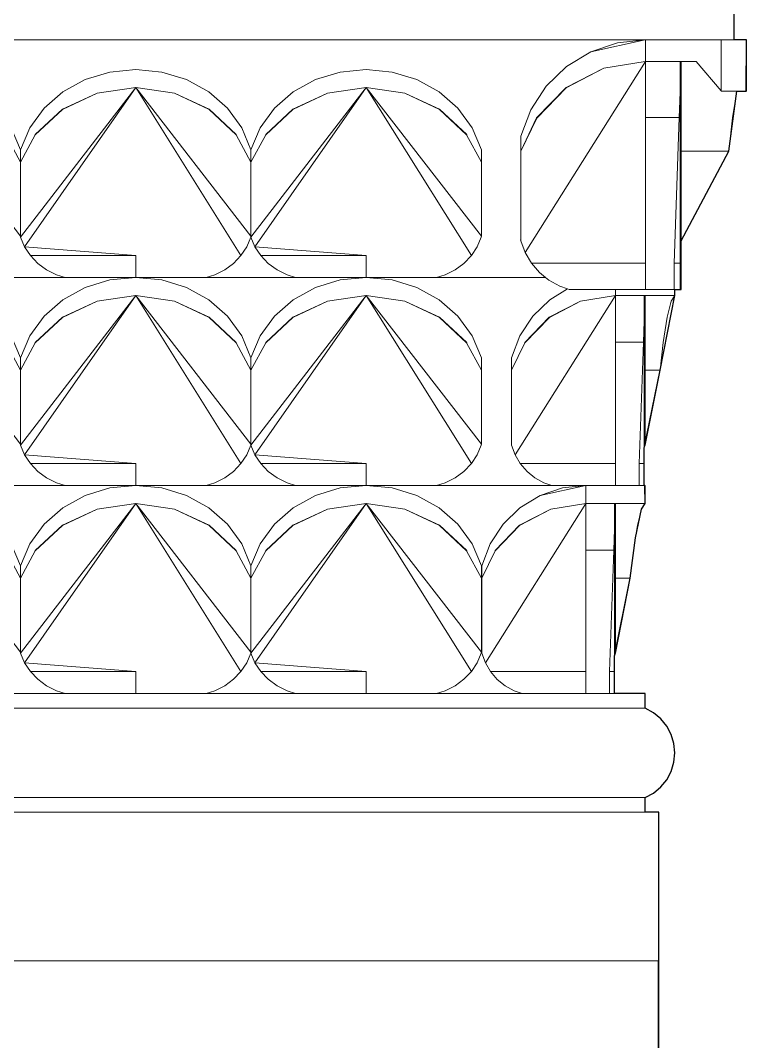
# Model space of a CAD drawing. Header units: millimetres. Extents: x -667 to -468, y -723 to -475.
# Drawn here: x -604.1835 to -603.988, y -493.4347 to -493.1597 of the extents above; entities that cross this region are included whole.
import ezdxf

# ---------------------------------------------------------------- set-up
doc = ezdxf.new("R2010")
doc.units = ezdxf.units.MM
doc.layers.get('0').update_dxf_attribs({"lineweight": 9})
doc.layers.add('dinding', color=36, linetype='Continuous', lineweight=9)

msp = doc.modelspace()

# ---------------------------------------------------------------- linework, layer by layer
at = {"lineweight": 30}
msp.add_lwpolyline([(-604.01176, -494.44493), (-604.01165, -493.37293), (-604.01529, -493.37293), (-604.01529, -493.36893), (-604.01305, -493.36773), (-604.01108, -493.36611), (-604.00947, -493.36414), (-604.00827, -493.3619), (-604.00754, -493.35946), (-604.00729, -493.35693), (-604.00754, -493.3544), (-604.00827, -493.35196), (-604.00947, -493.34972), (-604.01108, -493.34775), (-604.01305, -493.34613), (-604.01529, -493.34493), (-604.01529, -493.34093), (-604.02355, -493.34093), (-604.02354, -493.33089), (-604.01929, -493.30991), (-604.01791, -493.29907), (-604.01627, -493.29128), (-604.01529, -493.28979), (-604.01534, -493.28493), (-604.01558, -493.28493), (-604.01554, -493.2749), (-604.01129, -493.25391), (-604.00729, -493.23379), (-604.00729, -493.23213), (-604.0056, -493.23213), (-604.0056, -493.21909), (-603.99279, -493.19491), (-603.99064, -493.17876), (-603.98806, -493.17876), (-603.98799, -493.16493), (-603.99129, -493.16493), (-603.99129, -493.14893)], dxfattribs=at)
at = {"layer": 'dinding'}
for p, q in [((-603.99129, -493.16493), (-603.99129, -493.14893)), ((-604.01529, -493.16493), (-604.35126, -493.16494)), ((-604.02996, -493.16818), (-604.01529, -493.16493)), ((-604.02276, -493.16574), (-604.02996, -493.16818)), ((-604.01529, -493.16493), (-604.02276, -493.16574)), ((-604.01529, -493.16493), (-604.01526, -493.16493)), ((-604.01526, -493.16493), (-604.01521, -493.16493)), ((-604.01521, -493.16493), (-604.01519, -493.17076)), ((-604.01521, -493.16493), (-603.99489, -493.16493)), ((-603.99489, -493.16493), (-603.99482, -493.16493)), ((-603.99479, -493.16493), (-603.99482, -493.16493)), ((-603.99479, -493.16493), (-603.99468, -493.16493)), ((-603.99479, -493.1787), (-603.99479, -493.16493)), ((-603.99468, -493.16493), (-603.99158, -493.16493)), ((-603.99158, -493.16493), (-603.99129, -493.16493)), ((-603.99129, -493.16493), (-603.98806, -493.16493)), ((-603.98806, -493.16493), (-603.98799, -493.16493)), ((-603.98799, -493.16493), (-603.98799, -493.17875)), ((-604.02996, -493.16818), (-604.03645, -493.17214)), ((-604.15243, -493.17293), (-604.15942, -493.17361)), ((-604.14545, -493.17361), (-604.15243, -493.17293)), ((-604.0904, -493.17293), (-604.09739, -493.17361)), ((-604.08342, -493.17361), (-604.0904, -493.17293)), ((-604.04763, -493.22219), (-604.01519, -493.17076)), ((-604.03645, -493.17214), (-604.04192, -493.17742)), ((-604.02646, -493.17255), (-604.03658, -493.1778)), ((-604.02644, -493.17257), (-604.03655, -493.17784)), ((-604.01529, -493.17077), (-604.02646, -493.17255)), ((-604.01529, -493.17077), (-604.02644, -493.17257)), ((-604.01529, -493.17077), (-604.01529, -493.17074)), ((-604.01519, -493.17076), (-604.01529, -493.17077)), ((-604.01519, -493.17076), (-604.0152, -493.17862)), ((-604.00588, -493.17076), (-604.01519, -493.17076)), ((-604.00559, -493.17077), (-604.00589, -493.17843)), ((-604.00588, -493.17076), (-604.00588, -493.17758)), ((-604.00559, -493.17077), (-604.00588, -493.17076)), ((-604.00588, -493.18582), (-604.00559, -493.17077)), ((-604.00162, -493.17076), (-604.00559, -493.17077)), ((-604.00559, -493.17077), (-604.00559, -493.19491)), ((-604.00159, -493.17076), (-604.00162, -493.17076)), ((-603.99482, -493.1787), (-604.00159, -493.17076)), ((-604.16607, -493.17564), (-604.17206, -493.17894)), ((-604.15942, -493.17361), (-604.16607, -493.17564)), ((-604.1388, -493.17564), (-604.14545, -493.17361)), ((-604.13281, -493.17894), (-604.1388, -493.17564)), ((-604.10404, -493.17564), (-604.11002, -493.17894)), ((-604.09739, -493.17361), (-604.10404, -493.17564)), ((-604.07677, -493.17564), (-604.08342, -493.17361)), ((-604.07078, -493.17894), (-604.07677, -493.17564)), ((-604.21447, -493.17779), (-604.18345, -493.21779)), ((-604.18345, -493.21806), (-604.15243, -493.17779)), ((-604.18238, -493.22065), (-604.15243, -493.17779)), ((-604.15243, -493.17779), (-604.16284, -493.17928)), ((-604.15243, -493.17779), (-604.16282, -493.1793)), ((-604.14203, -493.17928), (-604.15243, -493.17779)), ((-604.14205, -493.1793), (-604.15243, -493.17779)), ((-604.15243, -493.17779), (-604.12411, -493.22303)), ((-604.15243, -493.17779), (-604.12142, -493.21779)), ((-604.12142, -493.21806), (-604.0904, -493.17779)), ((-604.12034, -493.22065), (-604.0904, -493.17779)), ((-604.0904, -493.17779), (-604.1008, -493.17928)), ((-604.0904, -493.17779), (-604.10079, -493.1793)), ((-604.08, -493.17928), (-604.0904, -493.17779)), ((-604.08002, -493.1793), (-604.0904, -493.17779)), ((-604.0904, -493.17779), (-604.06208, -493.22303)), ((-604.0904, -493.17779), (-604.05939, -493.21779)), ((-604.04192, -493.17742), (-604.0461, -493.18377)), ((-604.03658, -493.1778), (-604.04451, -493.18599)), ((-604.03655, -493.17784), (-604.04449, -493.18601)), ((-604.00588, -493.17899), (-604.00589, -493.17843)), ((-604.17206, -493.17894), (-604.1771, -493.18334)), ((-604.16284, -493.17928), (-604.17217, -493.18366)), ((-604.16282, -493.1793), (-604.17215, -493.18369)), ((-604.16282, -493.1793), (-604.16284, -493.17928)), ((-604.14205, -493.1793), (-604.14203, -493.17928)), ((-604.13272, -493.18369), (-604.14205, -493.1793)), ((-604.1327, -493.18366), (-604.14203, -493.17928)), ((-604.12777, -493.18334), (-604.13281, -493.17894)), ((-604.11002, -493.17894), (-604.11507, -493.18334)), ((-604.1008, -493.17928), (-604.11014, -493.18366)), ((-604.10079, -493.1793), (-604.11012, -493.18369)), ((-604.10079, -493.1793), (-604.1008, -493.17928)), ((-604.08002, -493.1793), (-604.08, -493.17928)), ((-604.07069, -493.18369), (-604.08002, -493.1793)), ((-604.07066, -493.18366), (-604.08, -493.17928)), ((-604.06573, -493.18334), (-604.07078, -493.17894)), ((-604.0152, -493.17867), (-604.0152, -493.17862)), ((-604.0152, -493.18583), (-604.0152, -493.17867)), ((-604.00589, -493.17902), (-604.00615, -493.18582)), ((-604.00588, -493.17899), (-604.00589, -493.17902)), ((-604.00589, -493.17902), (-604.00588, -493.18582)), ((-603.99482, -493.17876), (-603.99482, -493.1787)), ((-603.99479, -493.17876), (-603.99482, -493.17876)), ((-603.99479, -493.17876), (-603.99479, -493.1787)), ((-603.99479, -493.17876), (-603.99064, -493.17876)), ((-603.99064, -493.17876), (-603.99179, -493.18599)), ((-603.98806, -493.17876), (-603.99064, -493.17876)), ((-603.98806, -493.17876), (-603.98799, -493.17875)), ((-604.1771, -493.18334), (-604.18096, -493.18863)), ((-604.17217, -493.18366), (-604.17949, -493.19048)), ((-604.17215, -493.18369), (-604.17948, -493.1905)), ((-604.17215, -493.18369), (-604.17217, -493.18366)), ((-604.13272, -493.18369), (-604.1327, -493.18366)), ((-604.12539, -493.1905), (-604.13272, -493.18369)), ((-604.12537, -493.19048), (-604.1327, -493.18366)), ((-604.12391, -493.18863), (-604.12777, -493.18334)), ((-604.11507, -493.18334), (-604.11893, -493.18863)), ((-604.11014, -493.18366), (-604.11746, -493.19048)), ((-604.11012, -493.18369), (-604.11744, -493.1905)), ((-604.11012, -493.18369), (-604.11014, -493.18366)), ((-604.07069, -493.18369), (-604.07066, -493.18366)), ((-604.06336, -493.1905), (-604.07069, -493.18369)), ((-604.06334, -493.19048), (-604.07066, -493.18366)), ((-604.06187, -493.18863), (-604.06573, -493.18334)), ((-604.0461, -493.18377), (-604.04879, -493.19089)), ((-604.04451, -493.18599), (-604.04879, -493.1949)), ((-604.04879, -493.1949), (-604.04449, -493.18601)), ((-604.01522, -493.22505), (-604.0152, -493.18583)), ((-604.00615, -493.18582), (-604.0152, -493.18583)), ((-604.00615, -493.18582), (-604.00752, -493.22505)), ((-604.00615, -493.18582), (-604.00588, -493.18582)), ((-604.00588, -493.18582), (-604.0059, -493.22009)), ((-603.99179, -493.18599), (-603.99279, -493.19491)), ((-604.18345, -493.19456), (-604.18594, -493.18863)), ((-604.18096, -493.18863), (-604.18345, -493.19456)), ((-604.12142, -493.19456), (-604.12391, -493.18863)), ((-604.11893, -493.18863), (-604.12142, -493.19456)), ((-604.05939, -493.19456), (-604.06187, -493.18863)), ((-604.18345, -493.19791), (-604.18742, -493.1905)), ((-604.17948, -493.1905), (-604.18345, -493.19791)), ((-604.17948, -493.1905), (-604.17949, -493.19048)), ((-604.12539, -493.1905), (-604.12537, -493.19048)), ((-604.12142, -493.19791), (-604.12539, -493.1905)), ((-604.11744, -493.1905), (-604.12142, -493.19791)), ((-604.11744, -493.1905), (-604.11746, -493.19048)), ((-604.06336, -493.1905), (-604.06334, -493.19048)), ((-604.05939, -493.19791), (-604.06336, -493.1905)), ((-604.04879, -493.1949), (-604.04879, -493.19089)), ((-604.18345, -493.19791), (-604.18345, -493.19456)), ((-604.12142, -493.19791), (-604.12142, -493.19456)), ((-604.05939, -493.19791), (-604.05939, -493.19456)), ((-604.04879, -493.1949), (-604.0488, -493.21908)), ((-603.99279, -493.19491), (-604.0056, -493.21909)), ((-604.0056, -493.21909), (-604.00559, -493.19491)), ((-604.00559, -493.19491), (-603.99279, -493.19491)), ((-604.18345, -493.21779), (-604.18345, -493.19791)), ((-604.12142, -493.21779), (-604.12142, -493.19791)), ((-604.05939, -493.21779), (-604.05939, -493.19791)), ((-604.1835, -493.21806), (-604.18345, -493.21779)), ((-604.18345, -493.21806), (-604.18348, -493.21793)), ((-604.18345, -493.21806), (-604.18345, -493.21779)), ((-604.18238, -493.22065), (-604.18345, -493.21806)), ((-604.12254, -493.22066), (-604.12147, -493.21806)), ((-604.12147, -493.21806), (-604.12142, -493.21779)), ((-604.12142, -493.21806), (-604.12145, -493.21793)), ((-604.12142, -493.21779), (-604.12142, -493.21806)), ((-604.12034, -493.22065), (-604.12142, -493.21806)), ((-604.06051, -493.22066), (-604.05944, -493.21806)), ((-604.05944, -493.21806), (-604.05939, -493.21779)), ((-604.0488, -493.21908), (-604.04886, -493.21876)), ((-604.04763, -493.22219), (-604.0488, -493.21908)), ((-604.0059, -493.22009), (-604.0056, -493.21909)), ((-604.18081, -493.22303), (-604.18238, -493.22065)), ((-604.18238, -493.22065), (-604.15246, -493.22303)), ((-604.12411, -493.22303), (-604.12254, -493.22066)), ((-604.11878, -493.22303), (-604.12034, -493.22065)), ((-604.12034, -493.22065), (-604.09043, -493.22303)), ((-604.06208, -493.22303), (-604.06051, -493.22066)), ((-604.04594, -493.22505), (-604.04763, -493.22219)), ((-604.0059, -493.22009), (-604.00591, -493.22505)), ((-604.17881, -493.22513), (-604.18081, -493.22303)), ((-604.18081, -493.22303), (-604.15246, -493.22303)), ((-604.17644, -493.22687), (-604.17881, -493.22513)), ((-604.15246, -493.22303), (-604.15246, -493.22893)), ((-604.12849, -493.22687), (-604.12611, -493.22513)), ((-604.12611, -493.22513), (-604.12411, -493.22303)), ((-604.11678, -493.22513), (-604.11878, -493.22303)), ((-604.11878, -493.22303), (-604.09043, -493.22303)), ((-604.1144, -493.22687), (-604.11678, -493.22513)), ((-604.09043, -493.22303), (-604.09043, -493.22893)), ((-604.06646, -493.22687), (-604.06408, -493.22513)), ((-604.06408, -493.22513), (-604.06208, -493.22303)), ((-604.04377, -493.22756), (-604.04594, -493.22505)), ((-604.04594, -493.22505), (-604.01522, -493.22505)), ((-604.0152, -493.23213), (-604.01522, -493.22505)), ((-604.00752, -493.22505), (-604.00752, -493.23213)), ((-604.00752, -493.22505), (-604.00591, -493.22505)), ((-604.00591, -493.22505), (-604.00591, -493.23213)), ((-604.17376, -493.22821), (-604.17644, -493.22687)), ((-604.13117, -493.22821), (-604.12849, -493.22687)), ((-604.11172, -493.22821), (-604.1144, -493.22687)), ((-604.06913, -493.22821), (-604.06646, -493.22687)), ((-604.04209, -493.22893), (-604.04377, -493.22756)), ((-604.19551, -493.22893), (-604.17145, -493.22893)), ((-604.17145, -493.22893), (-604.17376, -493.22821)), ((-604.17145, -493.22893), (-604.15246, -493.22893)), ((-604.15942, -493.22961), (-604.16607, -493.23164)), ((-604.15246, -493.22893), (-604.15942, -493.22961)), ((-604.15243, -493.22893), (-604.15246, -493.22893)), ((-604.14545, -493.22961), (-604.15243, -493.22893)), ((-604.13348, -493.22893), (-604.15243, -493.22893)), ((-604.1388, -493.23164), (-604.14545, -493.22961)), ((-604.13348, -493.22893), (-604.13117, -493.22821)), ((-604.13348, -493.22893), (-604.10941, -493.22893)), ((-604.10941, -493.22893), (-604.11172, -493.22821)), ((-604.10941, -493.22893), (-604.09043, -493.22893)), ((-604.09739, -493.22961), (-604.10404, -493.23164)), ((-604.09043, -493.22893), (-604.09739, -493.22961)), ((-604.0904, -493.22893), (-604.09043, -493.22893)), ((-604.08342, -493.22961), (-604.0904, -493.22893)), ((-604.07145, -493.22893), (-604.0904, -493.22893)), ((-604.07677, -493.23164), (-604.08342, -493.22961)), ((-604.07145, -493.22893), (-604.06913, -493.22821)), ((-604.07145, -493.22893), (-604.04209, -493.22893)), ((-604.0412, -493.22966), (-604.04209, -493.22893)), ((-604.0383, -493.23127), (-604.0412, -493.22966)), ((-604.16607, -493.23164), (-604.17206, -493.23494)), ((-604.13281, -493.23494), (-604.1388, -493.23164)), ((-604.10404, -493.23164), (-604.11002, -493.23494)), ((-604.07078, -493.23494), (-604.07677, -493.23164)), ((-604.03617, -493.232), (-604.041, -493.23494)), ((-604.03617, -493.232), (-604.0383, -493.23127)), ((-604.03579, -493.23213), (-604.03617, -493.232)), ((-604.02329, -493.23213), (-604.03579, -493.23213)), ((-604.02329, -493.23213), (-604.02329, -493.23379)), ((-604.0152, -493.23213), (-604.02329, -493.23213)), ((-604.00752, -493.23213), (-604.0152, -493.23213)), ((-604.00752, -493.23213), (-604.00729, -493.23213)), ((-604.00729, -493.23213), (-604.00729, -493.23379)), ((-604.00729, -493.23213), (-604.00591, -493.23213)), ((-604.21447, -493.23379), (-604.18345, -493.27379)), ((-604.18345, -493.27406), (-604.15243, -493.23379)), ((-604.18238, -493.27665), (-604.15243, -493.23379)), ((-604.17206, -493.23494), (-604.1771, -493.23934)), ((-604.16284, -493.23528), (-604.17217, -493.23966)), ((-604.16282, -493.2353), (-604.17215, -493.23969)), ((-604.15243, -493.23379), (-604.16284, -493.23528)), ((-604.16282, -493.2353), (-604.16284, -493.23528)), ((-604.15243, -493.23379), (-604.16282, -493.2353)), ((-604.14203, -493.23528), (-604.15243, -493.23379)), ((-604.14205, -493.2353), (-604.15243, -493.23379)), ((-604.15243, -493.23379), (-604.12411, -493.27903)), ((-604.15243, -493.23379), (-604.12142, -493.27379)), ((-604.14205, -493.2353), (-604.14203, -493.23528)), ((-604.13272, -493.23969), (-604.14205, -493.2353)), ((-604.1327, -493.23966), (-604.14203, -493.23528)), ((-604.12777, -493.23934), (-604.13281, -493.23494)), ((-604.12142, -493.27406), (-604.0904, -493.23379)), ((-604.12034, -493.27665), (-604.0904, -493.23379)), ((-604.11002, -493.23494), (-604.11507, -493.23934)), ((-604.1008, -493.23528), (-604.11014, -493.23966)), ((-604.10079, -493.2353), (-604.11012, -493.23969)), ((-604.0904, -493.23379), (-604.1008, -493.23528)), ((-604.10079, -493.2353), (-604.1008, -493.23528)), ((-604.0904, -493.23379), (-604.10079, -493.2353)), ((-604.08, -493.23528), (-604.0904, -493.23379)), ((-604.08002, -493.2353), (-604.0904, -493.23379)), ((-604.0904, -493.23379), (-604.06208, -493.27903)), ((-604.0904, -493.23379), (-604.05939, -493.27379)), ((-604.08002, -493.2353), (-604.08, -493.23528)), ((-604.07069, -493.23969), (-604.08002, -493.2353)), ((-604.07066, -493.23966), (-604.08, -493.23528)), ((-604.06573, -493.23934), (-604.07078, -493.23494)), ((-604.05033, -493.27666), (-604.02329, -493.23379)), ((-604.041, -493.23494), (-604.04556, -493.23934)), ((-604.03268, -493.23528), (-604.04111, -493.23966)), ((-604.03266, -493.2353), (-604.04109, -493.23969)), ((-604.02329, -493.23379), (-604.03268, -493.23528)), ((-604.02329, -493.23379), (-604.03266, -493.2353)), ((-604.01553, -493.23379), (-604.02329, -493.23379)), ((-604.02329, -493.23936), (-604.02329, -493.23379)), ((-604.01553, -493.23379), (-604.01553, -493.23947)), ((-604.01529, -493.23379), (-604.01553, -493.23379)), ((-604.01529, -493.23379), (-604.01553, -493.24019)), ((-604.01552, -493.24634), (-604.01529, -493.23379)), ((-604.00729, -493.23379), (-604.01529, -493.23379)), ((-604.01529, -493.23379), (-604.01529, -493.25391)), ((-604.00827, -493.23528), (-604.00936, -493.23966)), ((-604.00729, -493.23379), (-604.00827, -493.23528)), ((-604.1771, -493.23934), (-604.18096, -493.24463)), ((-604.17217, -493.23966), (-604.17949, -493.24648)), ((-604.17215, -493.23969), (-604.17948, -493.2465)), ((-604.17215, -493.23969), (-604.17217, -493.23966)), ((-604.13272, -493.23969), (-604.1327, -493.23966)), ((-604.12539, -493.2465), (-604.13272, -493.23969)), ((-604.12537, -493.24648), (-604.1327, -493.23966)), ((-604.12391, -493.24463), (-604.12777, -493.23934)), ((-604.11507, -493.23934), (-604.11893, -493.24463)), ((-604.11014, -493.23966), (-604.11746, -493.24648)), ((-604.11012, -493.23969), (-604.11744, -493.2465)), ((-604.11012, -493.23969), (-604.11014, -493.23966)), ((-604.07069, -493.23969), (-604.07066, -493.23966)), ((-604.06336, -493.2465), (-604.07069, -493.23969)), ((-604.06334, -493.24648), (-604.07066, -493.23966)), ((-604.06187, -493.24463), (-604.06573, -493.23934)), ((-604.04556, -493.23934), (-604.04904, -493.24463)), ((-604.04111, -493.23966), (-604.04772, -493.24648)), ((-604.04109, -493.23969), (-604.0477, -493.2465)), ((-604.02329, -493.23936), (-604.02329, -493.24034)), ((-604.02329, -493.24038), (-604.02329, -493.24034)), ((-604.02329, -493.24465), (-604.02329, -493.24038)), ((-604.01553, -493.24067), (-604.01575, -493.24634)), ((-604.01553, -493.24065), (-604.01553, -493.24019)), ((-604.01553, -493.24065), (-604.01553, -493.24067)), ((-604.01553, -493.24067), (-604.01552, -493.24634)), ((-604.00936, -493.23966), (-604.01045, -493.24648)), ((-604.18345, -493.25391), (-604.18742, -493.2465)), ((-604.18345, -493.25056), (-604.18594, -493.24463)), ((-604.18096, -493.24463), (-604.18345, -493.25056)), ((-604.17948, -493.2465), (-604.18345, -493.25391)), ((-604.17948, -493.2465), (-604.17949, -493.24648)), ((-604.12539, -493.2465), (-604.12537, -493.24648)), ((-604.12142, -493.25391), (-604.12539, -493.2465)), ((-604.12142, -493.25056), (-604.12391, -493.24463)), ((-604.11893, -493.24463), (-604.12142, -493.25056)), ((-604.11744, -493.2465), (-604.12142, -493.25391)), ((-604.11744, -493.2465), (-604.11746, -493.24648)), ((-604.06336, -493.2465), (-604.06334, -493.24648)), ((-604.05939, -493.25391), (-604.06336, -493.2465)), ((-604.05939, -493.25056), (-604.06187, -493.24463)), ((-604.04904, -493.24463), (-604.05129, -493.25056)), ((-604.0477, -493.2465), (-604.05129, -493.25391)), ((-604.04772, -493.24648), (-604.0477, -493.2465)), ((-604.02329, -493.24635), (-604.02329, -493.24465)), ((-604.01575, -493.24634), (-604.02329, -493.24635)), ((-604.02329, -493.24635), (-604.02329, -493.27903)), ((-604.01575, -493.24634), (-604.01689, -493.27904)), ((-604.01575, -493.24634), (-604.01552, -493.24634)), ((-604.01552, -493.24634), (-604.01552, -493.27482)), ((-604.01045, -493.24648), (-604.01129, -493.25391)), ((-604.18345, -493.25391), (-604.18345, -493.25056)), ((-604.12142, -493.25391), (-604.12142, -493.25056)), ((-604.05939, -493.25391), (-604.05939, -493.25056)), ((-604.05129, -493.25391), (-604.05129, -493.25056)), ((-604.18345, -493.27379), (-604.18345, -493.25391)), ((-604.12142, -493.27379), (-604.12142, -493.25391)), ((-604.05939, -493.27379), (-604.05939, -493.25391)), ((-604.05129, -493.25391), (-604.05129, -493.27406)), ((-604.01529, -493.25391), (-604.01129, -493.25391)), ((-604.01129, -493.25391), (-604.01529, -493.27406)), ((-604.01529, -493.25391), (-604.01529, -493.27406)), ((-604.1835, -493.27406), (-604.18345, -493.27379)), ((-604.18345, -493.27406), (-604.18348, -493.27393)), ((-604.18345, -493.27379), (-604.18345, -493.27406)), ((-604.18238, -493.27665), (-604.18345, -493.27406)), ((-604.12254, -493.27666), (-604.12147, -493.27406)), ((-604.12147, -493.27406), (-604.12142, -493.27379)), ((-604.12142, -493.27406), (-604.12145, -493.27393)), ((-604.12142, -493.27379), (-604.12142, -493.27406)), ((-604.12034, -493.27665), (-604.12142, -493.27406)), ((-604.06051, -493.27666), (-604.05944, -493.27406)), ((-604.05944, -493.27406), (-604.05939, -493.27379)), ((-604.05033, -493.27666), (-604.05129, -493.27406)), ((-604.02329, -493.27406), (-604.02329, -493.27379)), ((-604.02329, -493.27406), (-604.02329, -493.27379)), ((-604.01554, -493.2749), (-604.01552, -493.27482)), ((-604.01552, -493.27482), (-604.01529, -493.27406)), ((-604.18081, -493.27903), (-604.18238, -493.27665)), ((-604.18238, -493.27665), (-604.15246, -493.27903)), ((-604.12411, -493.27903), (-604.12254, -493.27666)), ((-604.11878, -493.27903), (-604.12034, -493.27665)), ((-604.12034, -493.27665), (-604.09043, -493.27903)), ((-604.06208, -493.27903), (-604.06051, -493.27666)), ((-604.05033, -493.27666), (-604.04891, -493.27903)), ((-604.01554, -493.2749), (-604.01555, -493.27904)), ((-604.01554, -493.2749), (-604.01552, -493.27903)), ((-604.17881, -493.28113), (-604.18081, -493.27903)), ((-604.18081, -493.27903), (-604.15246, -493.27903)), ((-604.15246, -493.27903), (-604.15246, -493.28493)), ((-604.12611, -493.28113), (-604.12411, -493.27903)), ((-604.11678, -493.28113), (-604.11878, -493.27903)), ((-604.11878, -493.27903), (-604.09043, -493.27903)), ((-604.09043, -493.27903), (-604.09043, -493.28493)), ((-604.06408, -493.28113), (-604.06208, -493.27903)), ((-604.0471, -493.28113), (-604.04891, -493.27903)), ((-604.04891, -493.27903), (-604.02329, -493.27903)), ((-604.02329, -493.28493), (-604.02329, -493.27903)), ((-604.01689, -493.27904), (-604.01689, -493.28493)), ((-604.01689, -493.27904), (-604.01555, -493.27904)), ((-604.01555, -493.27904), (-604.01555, -493.28493)), ((-604.01552, -493.28493), (-604.01555, -493.27904)), ((-604.01552, -493.27903), (-604.01552, -493.28493)), ((-604.17644, -493.28287), (-604.17881, -493.28113)), ((-604.17376, -493.28422), (-604.17644, -493.28287)), ((-604.13117, -493.28422), (-604.12849, -493.28287)), ((-604.12849, -493.28287), (-604.12611, -493.28113)), ((-604.1144, -493.28287), (-604.11678, -493.28113)), ((-604.11172, -493.28422), (-604.1144, -493.28287)), ((-604.06913, -493.28422), (-604.06646, -493.28287)), ((-604.06646, -493.28287), (-604.06408, -493.28113)), ((-604.04496, -493.28287), (-604.0471, -493.28113)), ((-604.04254, -493.28422), (-604.04496, -493.28287)), ((-604.19551, -493.28493), (-604.17145, -493.28493)), ((-604.17145, -493.28493), (-604.17376, -493.28422)), ((-604.15246, -493.28493), (-604.17145, -493.28493)), ((-604.15942, -493.28561), (-604.16607, -493.28764)), ((-604.15246, -493.28493), (-604.15942, -493.28561)), ((-604.15243, -493.28493), (-604.15246, -493.28493)), ((-604.14545, -493.28561), (-604.15243, -493.28493)), ((-604.13348, -493.28493), (-604.15243, -493.28493)), ((-604.1388, -493.28764), (-604.14545, -493.28561)), ((-604.13348, -493.28493), (-604.13117, -493.28422)), ((-604.13348, -493.28493), (-604.10941, -493.28493)), ((-604.10941, -493.28493), (-604.11172, -493.28422)), ((-604.09043, -493.28493), (-604.10941, -493.28493)), ((-604.09739, -493.28561), (-604.10404, -493.28764)), ((-604.09043, -493.28493), (-604.09739, -493.28561)), ((-604.0904, -493.28493), (-604.09043, -493.28493)), ((-604.08342, -493.28561), (-604.0904, -493.28493)), ((-604.07145, -493.28493), (-604.0904, -493.28493)), ((-604.07677, -493.28764), (-604.08342, -493.28561)), ((-604.07145, -493.28493), (-604.06913, -493.28422)), ((-604.07145, -493.28493), (-604.04045, -493.28493)), ((-604.0436, -493.28764), (-604.03129, -493.28493)), ((-604.03759, -493.28561), (-604.0436, -493.28764)), ((-604.04045, -493.28493), (-604.04254, -493.28422)), ((-604.04042, -493.28493), (-604.04045, -493.28493)), ((-604.03141, -493.28493), (-604.04042, -493.28493)), ((-604.03141, -493.28493), (-604.03759, -493.28561)), ((-604.03129, -493.28493), (-604.03141, -493.28493)), ((-604.02329, -493.28493), (-604.03129, -493.28493)), ((-604.03129, -493.28493), (-604.03129, -493.28979)), ((-604.01689, -493.28493), (-604.02329, -493.28493)), ((-604.01689, -493.28493), (-604.01555, -493.28493)), ((-604.01555, -493.28493), (-604.01552, -493.28493)), ((-604.01552, -493.28493), (-604.01544, -493.28493)), ((-604.01544, -493.28493), (-604.01539, -493.28493)), ((-604.01539, -493.28493), (-604.01529, -493.28493)), ((-604.01529, -493.28979), (-604.01529, -493.28493)), ((-604.16607, -493.28764), (-604.17206, -493.29094)), ((-604.13281, -493.29094), (-604.1388, -493.28764)), ((-604.10404, -493.28764), (-604.11002, -493.29094)), ((-604.07078, -493.29094), (-604.07677, -493.28764)), ((-604.0436, -493.28764), (-604.049, -493.29094)), ((-604.21447, -493.28979), (-604.18345, -493.32979)), ((-604.18345, -493.33006), (-604.15243, -493.28979)), ((-604.18238, -493.33265), (-604.15243, -493.28979)), ((-604.17206, -493.29094), (-604.1771, -493.29534)), ((-604.16284, -493.29128), (-604.17217, -493.29566)), ((-604.16282, -493.2913), (-604.17215, -493.29569)), ((-604.15243, -493.28979), (-604.16284, -493.29128)), ((-604.16282, -493.2913), (-604.16284, -493.29128)), ((-604.15243, -493.28979), (-604.16282, -493.2913)), ((-604.14203, -493.29128), (-604.15243, -493.28979)), ((-604.14205, -493.2913), (-604.15243, -493.28979)), ((-604.15243, -493.28979), (-604.12411, -493.33503)), ((-604.15243, -493.28979), (-604.12142, -493.32979)), ((-604.14205, -493.2913), (-604.14203, -493.29128)), ((-604.13272, -493.29569), (-604.14205, -493.2913)), ((-604.1327, -493.29566), (-604.14203, -493.29128)), ((-604.12777, -493.29534), (-604.13281, -493.29094)), ((-604.12142, -493.33006), (-604.0904, -493.28979)), ((-604.12034, -493.33265), (-604.0904, -493.28979)), ((-604.11002, -493.29094), (-604.11507, -493.29534)), ((-604.1008, -493.29128), (-604.11014, -493.29566)), ((-604.10079, -493.2913), (-604.11012, -493.29569)), ((-604.0904, -493.28979), (-604.1008, -493.29128)), ((-604.10079, -493.2913), (-604.1008, -493.29128)), ((-604.0904, -493.28979), (-604.10079, -493.2913)), ((-604.08, -493.29128), (-604.0904, -493.28979)), ((-604.08002, -493.2913), (-604.0904, -493.28979)), ((-604.0904, -493.28979), (-604.06208, -493.33503)), ((-604.0904, -493.28979), (-604.05939, -493.32979)), ((-604.08002, -493.2913), (-604.08, -493.29128)), ((-604.07069, -493.29569), (-604.08002, -493.2913)), ((-604.07066, -493.29566), (-604.08, -493.29128)), ((-604.06573, -493.29534), (-604.07078, -493.29094)), ((-604.05832, -493.33265), (-604.03129, -493.28979)), ((-604.049, -493.29094), (-604.05356, -493.29534)), ((-604.04068, -493.29128), (-604.04911, -493.29566)), ((-604.04066, -493.2913), (-604.04909, -493.29569)), ((-604.03129, -493.28979), (-604.04068, -493.29128)), ((-604.03129, -493.28979), (-604.04066, -493.2913)), ((-604.02353, -493.28979), (-604.03129, -493.28979)), ((-604.03129, -493.29536), (-604.03129, -493.28979)), ((-604.02353, -493.28979), (-604.02353, -493.29547)), ((-604.02329, -493.28979), (-604.02353, -493.28979)), ((-604.02329, -493.28979), (-604.02353, -493.29618)), ((-604.02352, -493.30234), (-604.02329, -493.28979)), ((-604.01529, -493.28979), (-604.02329, -493.28979)), ((-604.02329, -493.28979), (-604.02329, -493.30991)), ((-604.01627, -493.29128), (-604.01736, -493.29566)), ((-604.01529, -493.28979), (-604.01627, -493.29128)), ((-604.1771, -493.29534), (-604.18096, -493.30063)), ((-604.17217, -493.29566), (-604.17949, -493.30248)), ((-604.17215, -493.29569), (-604.17948, -493.3025)), ((-604.17215, -493.29569), (-604.17217, -493.29566)), ((-604.13272, -493.29569), (-604.1327, -493.29566)), ((-604.12539, -493.3025), (-604.13272, -493.29569)), ((-604.12537, -493.30248), (-604.1327, -493.29566)), ((-604.12391, -493.30063), (-604.12777, -493.29534)), ((-604.11507, -493.29534), (-604.11893, -493.30063)), ((-604.11014, -493.29566), (-604.11746, -493.30248)), ((-604.11012, -493.29569), (-604.11744, -493.3025)), ((-604.11012, -493.29569), (-604.11014, -493.29566)), ((-604.07069, -493.29569), (-604.07066, -493.29566)), ((-604.06336, -493.3025), (-604.07069, -493.29569)), ((-604.06334, -493.30248), (-604.07066, -493.29566)), ((-604.06187, -493.30063), (-604.06573, -493.29534)), ((-604.05356, -493.29534), (-604.05704, -493.30063)), ((-604.04911, -493.29566), (-604.05572, -493.30248)), ((-604.04909, -493.29569), (-604.0557, -493.3025)), ((-604.03129, -493.29634), (-604.03129, -493.29536)), ((-604.03129, -493.29634), (-604.03129, -493.29638)), ((-604.03129, -493.30065), (-604.03129, -493.29638)), ((-604.02353, -493.29667), (-604.02375, -493.30234)), ((-604.02353, -493.29665), (-604.02353, -493.29618)), ((-604.02353, -493.29665), (-604.02353, -493.29667)), ((-604.02353, -493.29667), (-604.02352, -493.30234)), ((-604.01736, -493.29566), (-604.01845, -493.30248)), ((-604.18345, -493.30656), (-604.18594, -493.30063)), ((-604.18096, -493.30063), (-604.18345, -493.30656)), ((-604.12142, -493.30656), (-604.12391, -493.30063)), ((-604.11893, -493.30063), (-604.12142, -493.30656)), ((-604.05939, -493.30656), (-604.06187, -493.30063)), ((-604.05704, -493.30063), (-604.05929, -493.30656)), ((-604.03129, -493.30234), (-604.03129, -493.30065)), ((-604.18345, -493.30991), (-604.18742, -493.3025)), ((-604.17948, -493.3025), (-604.18345, -493.30991)), ((-604.17948, -493.3025), (-604.17949, -493.30248)), ((-604.12539, -493.3025), (-604.12537, -493.30248)), ((-604.12142, -493.30991), (-604.12539, -493.3025)), ((-604.11744, -493.3025), (-604.12142, -493.30991)), ((-604.11744, -493.3025), (-604.11746, -493.30248)), ((-604.06336, -493.3025), (-604.06334, -493.30248)), ((-604.05939, -493.30991), (-604.06336, -493.3025)), ((-604.0557, -493.3025), (-604.05929, -493.30991)), ((-604.05572, -493.30248), (-604.0557, -493.3025)), ((-604.02375, -493.30234), (-604.03129, -493.30234)), ((-604.03129, -493.30234), (-604.03129, -493.33503)), ((-604.02375, -493.30234), (-604.02489, -493.33503)), ((-604.02375, -493.30234), (-604.02352, -493.30234)), ((-604.02352, -493.30234), (-604.02354, -493.33089)), ((-604.01845, -493.30248), (-604.01929, -493.30991)), ((-604.18345, -493.30991), (-604.18345, -493.30656)), ((-604.12142, -493.30991), (-604.12142, -493.30656)), ((-604.05939, -493.30991), (-604.05939, -493.30656)), ((-604.05929, -493.30991), (-604.05929, -493.30656)), ((-604.18345, -493.32979), (-604.18345, -493.30991)), ((-604.12142, -493.32979), (-604.12142, -493.30991)), ((-604.05939, -493.32979), (-604.05939, -493.30991)), ((-604.05929, -493.30991), (-604.05929, -493.33006)), ((-604.02329, -493.30991), (-604.01929, -493.30991)), ((-604.01929, -493.30991), (-604.02329, -493.33006)), ((-604.01929, -493.30991), (-604.02329, -493.32979)), ((-604.02329, -493.32979), (-604.02329, -493.30991)), ((-604.1835, -493.33006), (-604.18345, -493.32979)), ((-604.18345, -493.33006), (-604.18345, -493.32979)), ((-604.12147, -493.33006), (-604.12142, -493.32979)), ((-604.12142, -493.33006), (-604.12142, -493.32979)), ((-604.05944, -493.33006), (-604.05939, -493.32979)), ((-604.05929, -493.33006), (-604.05934, -493.32979)), ((-604.03129, -493.33006), (-604.03129, -493.32979)), ((-604.03129, -493.33006), (-604.03129, -493.32979)), ((-604.03129, -493.33006), (-604.03129, -493.32979)), ((-604.03129, -493.33006), (-604.03129, -493.32979)), ((-604.02329, -493.33006), (-604.02329, -493.32979)), ((-604.18345, -493.33006), (-604.18348, -493.32993)), ((-604.18238, -493.33265), (-604.18345, -493.33006)), ((-604.12254, -493.33265), (-604.12147, -493.33006)), ((-604.12142, -493.33006), (-604.12145, -493.32993)), ((-604.12034, -493.33265), (-604.12142, -493.33006)), ((-604.06051, -493.33265), (-604.05944, -493.33006)), ((-604.05832, -493.33265), (-604.05929, -493.33006)), ((-604.02354, -493.33089), (-604.02355, -493.33503)), ((-604.02354, -493.33089), (-604.02329, -493.33006)), ((-604.18081, -493.33503), (-604.18238, -493.33265)), ((-604.18238, -493.33265), (-604.15246, -493.33503)), ((-604.17881, -493.33712), (-604.18081, -493.33503)), ((-604.18081, -493.33503), (-604.15246, -493.33503)), ((-604.15246, -493.33503), (-604.15246, -493.34093)), ((-604.12611, -493.33712), (-604.12411, -493.33503)), ((-604.12411, -493.33503), (-604.12254, -493.33265)), ((-604.11878, -493.33503), (-604.12034, -493.33265)), ((-604.12034, -493.33265), (-604.09043, -493.33503)), ((-604.11678, -493.33712), (-604.11878, -493.33503)), ((-604.11878, -493.33503), (-604.09043, -493.33503)), ((-604.09043, -493.33503), (-604.09043, -493.34093)), ((-604.06408, -493.33712), (-604.06208, -493.33503)), ((-604.06208, -493.33503), (-604.06051, -493.33265)), ((-604.05691, -493.33503), (-604.05832, -493.33265)), ((-604.0551, -493.33713), (-604.05691, -493.33503)), ((-604.05691, -493.33503), (-604.03129, -493.33503)), ((-604.03129, -493.34093), (-604.03129, -493.33503)), ((-604.02489, -493.33503), (-604.02489, -493.34093)), ((-604.02489, -493.33503), (-604.02355, -493.33503)), ((-604.02355, -493.33503), (-604.02355, -493.34093)), ((-604.17644, -493.33887), (-604.17881, -493.33712)), ((-604.12849, -493.33887), (-604.12611, -493.33712)), ((-604.1144, -493.33887), (-604.11678, -493.33712)), ((-604.06646, -493.33887), (-604.06408, -493.33712)), ((-604.05296, -493.33887), (-604.0551, -493.33713)), ((-604.17376, -493.34021), (-604.17644, -493.33887)), ((-604.17145, -493.34093), (-604.17376, -493.34021)), ((-604.13348, -493.34093), (-604.13117, -493.34021)), ((-604.13117, -493.34021), (-604.12849, -493.33887)), ((-604.11172, -493.34021), (-604.1144, -493.33887)), ((-604.10941, -493.34093), (-604.11172, -493.34021)), ((-604.07145, -493.34093), (-604.06913, -493.34021)), ((-604.06913, -493.34021), (-604.06646, -493.33887)), ((-604.05054, -493.34021), (-604.05296, -493.33887)), ((-604.04845, -493.34093), (-604.05054, -493.34021)), ((-604.19551, -493.34093), (-604.17145, -493.34093)), ((-604.15246, -493.34093), (-604.17145, -493.34093)), ((-604.13348, -493.34093), (-604.15246, -493.34093)), ((-604.13348, -493.34093), (-604.10941, -493.34093)), ((-604.09043, -493.34093), (-604.10941, -493.34093)), ((-604.07145, -493.34093), (-604.09043, -493.34093)), ((-604.07145, -493.34093), (-604.04855, -493.34093)), ((-604.04855, -493.34093), (-604.04845, -493.34093)), ((-604.03141, -493.34093), (-604.04845, -493.34093)), ((-604.03129, -493.34093), (-604.03141, -493.34093)), ((-604.02501, -493.34093), (-604.03129, -493.34093)), ((-604.02489, -493.34093), (-604.02501, -493.34093)), ((-604.02489, -493.34093), (-604.02355, -493.34093)), ((-604.02355, -493.34093), (-604.01529, -493.34093)), ((-604.01529, -493.34093), (-604.01529, -493.34493)), ((-604.01529, -493.34493), (-604.35129, -493.34493)), ((-604.01529, -493.34493), (-604.01305, -493.34613)), ((-604.01305, -493.34613), (-604.01108, -493.34775)), ((-604.01108, -493.34775), (-604.00947, -493.34972)), ((-604.00947, -493.34972), (-604.00827, -493.35196)), ((-604.00827, -493.35196), (-604.00754, -493.3544)), ((-604.00754, -493.3544), (-604.00729, -493.35693)), ((-604.00729, -493.35693), (-604.00754, -493.35946)), ((-604.00754, -493.35946), (-604.00827, -493.3619)), ((-604.00827, -493.3619), (-604.00947, -493.36414)), ((-604.00947, -493.36414), (-604.01108, -493.36611)), ((-604.01305, -493.36773), (-604.01529, -493.36893)), ((-604.01108, -493.36611), (-604.01305, -493.36773)), ((-604.01529, -493.36893), (-604.35129, -493.36893)), ((-604.01529, -493.36893), (-604.01529, -493.37293)), ((-604.34908, -493.37293), (-604.01529, -493.37293)), ((-604.01529, -493.37293), (-604.01165, -493.37293)), ((-604.01165, -493.37293), (-604.01165, -493.41293)), ((-604.01176, -493.41293), (-604.34908, -493.41293)), ((-604.01176, -494.44493), (-604.01176, -493.41293)), ((-604.01165, -493.41293), (-604.01176, -493.41293))]:
    msp.add_line(p, q, dxfattribs=at)

doc.saveas('drawing.dxf')
